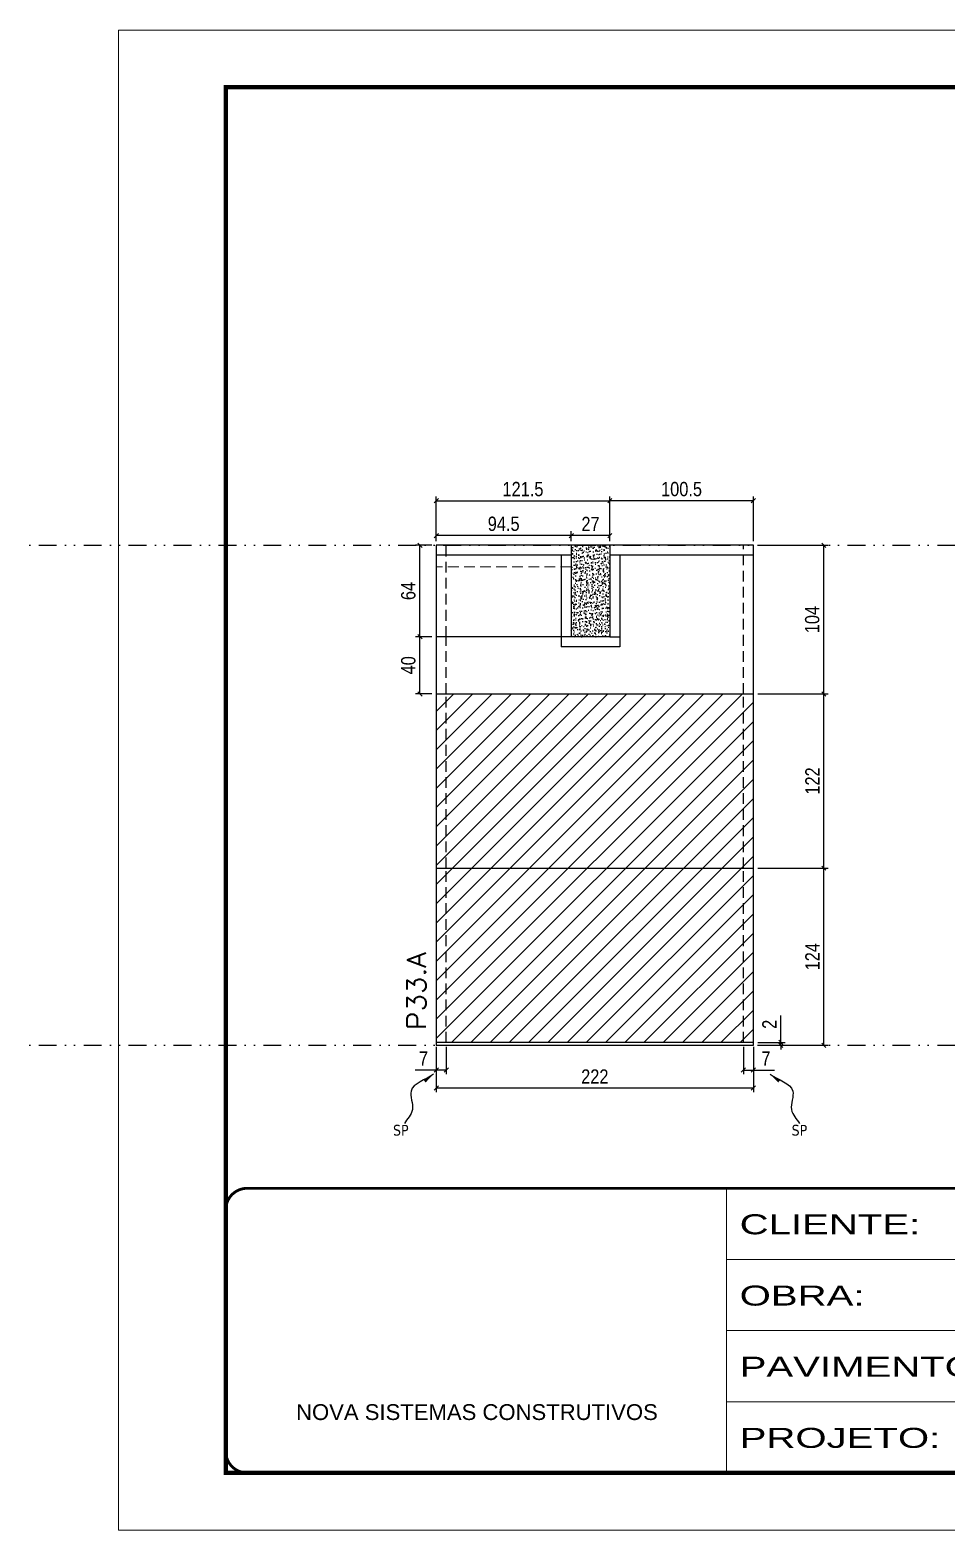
# Model space of a CAD drawing. Extents: x 13741 to 27878, y -21631 to 6985.
# Drawn here: x 15936 to 16578, y -6700 to -5650 of the extents above; entities that cross this region are included whole.
import ezdxf

# ---------------------------------------------------------------- set-up
doc = ezdxf.new("R2010")
doc.units = 0
for name, pattern in [('CONTINUO', [0]), ('DASHED', [0.75, 0.5, -0.25]), ('DIVIDE2', [0.625, 0.25, -0.125, 0, -0.125, 0, -0.125]), ('HIDDEN', [0.375, 0.25, -0.125])]:
    doc.linetypes.add(name, pattern=pattern)
for name, color, linetype in [('COTA', 241, 'Continuous'), ('Nível', 160, 'Continuous'), ('Painéis', 200, 'Continuous'), ('SARR_2.2x7', 40, 'Continuous'), ('Sarrafo de Pressão', 42, 'HIDDEN'), ('texto', 7, 'Continuous')]:
    doc.layers.add(name, color=color, linetype=linetype)
for name, color, linetype, lineweight in [('Folhas', 255, 'Continuous', 9), ('Hachura', 251, 'Continuous', 9), ('SARRAFO DE PRESSAO', 251, 'DASHED', 9), ('Texto Seção', 7, 'Continuous', 15)]:
    doc.layers.add(name, color=color, linetype=linetype, lineweight=lineweight)
doc.styles.add('ARIAL', font='arial.ttf')
doc.styles.add('COTA TECNICA', font='techl___.ttf', dxfattribs={"height": 10})
doc.styles.add('COTA TECNICA-50', font='techl___.ttf', dxfattribs={"height": 10})
doc.styles.add('REGUA-120', font='ROMANS.shx', dxfattribs={"height": 15})
doc.styles.get("Standard").update_dxf_attribs({"font": 'arial.ttf'})
doc.styles.add('Tecnologia', font='')
doc.styles.get('Tecnologia').set_extended_font_data('Forgotten Futurist')
doc.dimstyles.new('COTA PAINEL-50', dxfattribs={"dimtxt": 10, "dimasz": 3, "dimexe": 3, "dimexo": 3, "dimgap": 3, "dimtad": 1, "dimdec": 1, "dimzin": 12, "dimdsep": 46, "dimtxsty": 'COTA TECNICA-50', "dimblk1": 'OBLIQUE', "dimblk2": 'OBLIQUE', "dimsah": 1, "dimcen": 0.9, "dimclrd": 4, "dimclre": 4, "dimclrt": 240, "dimadec": 1, "dimazin": 3, "dimtfac": 1, "dimtdec": 1, "dimtmove": 0, "dimatfit": 3, "dimfxl": 1, "dimtolj": 1, "dimtzin": 12, "dimarcsym": 0})
doc.dimstyles.new('PAINEL', dxfattribs={"dimtxt": 10, "dimasz": 3, "dimexe": 3, "dimexo": 3, "dimgap": 3, "dimtad": 1, "dimdec": 1, "dimzin": 12, "dimdsep": 46, "dimtxsty": 'COTA TECNICA', "dimblk1": 'OBLIQUE', "dimblk2": 'OBLIQUE', "dimsah": 1, "dimcen": 0.9, "dimclrd": 4, "dimclre": 4, "dimclrt": 240, "dimadec": 1, "dimazin": 3, "dimtfac": 1, "dimtdec": 1, "dimtmove": 0, "dimatfit": 3, "dimfxl": 1, "dimtolj": 1, "dimtzin": 12, "dimarcsym": 0})
doc.dimstyles.get("Standard").update_dxf_attribs({"dimtxt": 0.18, "dimasz": 0.18, "dimexe": 0.18, "dimexo": 0.0625, "dimgap": 0.09, "dimtad": 0, "dimtih": 1, "dimtoh": 1, "dimdec": 4, "dimzin": 0, "dimdsep": 46, "dimtxsty": 'Standard', "dimcen": 0.09, "dimadec": 0, "dimazin": 0, "dimtfac": 1, "dimtdec": 4, "dimtofl": 0, "dimtmove": 0, "dimatfit": 3, "dimfxl": 1, "dimtolj": 1, "dimtzin": 0, "dimarcsym": 0})

# ---------------------------------------------------------------- blocks, each defined once
blk = doc.blocks.new('9999999999')
at = {"color": 30, "linetype": 'CONTINUO'}
for p, q in [((98564.6, 34230.2), (98564.6, 34429.4)), ((98564.6, 34379.6), (99584, 34379.6)), ((98564.6, 34329.8), (99488, 34329.8)), ((99584, 34329.8), (99488, 34329.8)), ((99488, 34329.8), (99488, 34230.2)), ((98564.6, 34280), (99488, 34280))]:
    blk.add_line(p, q, dxfattribs=at)
at = {"color": 30, "linetype": 'CONTINUO', "const_width": 2}
blk.add_lwpolyline([(99584, 34230.2), (99584, 34414.4, 0.414214), (99569, 34429.4), (98229, 34429.4, 0.414214), (98214, 34414.4), (98214, 34245.2, 0.414214), (98229, 34230.2), (99584, 34230.2)], format="xyb", dxfattribs=at)
at = {"layer": 'Folhas'}
blk.add_lwpolyline([(98139, 34190.2), (99624, 34190.2), (99624, 35240.2), (98139, 35240.2)], close=True, dxfattribs=at)
at = {"layer": 'Folhas', "color": 30, "const_width": 3}
blk.add_lwpolyline([(98214, 34230.2), (99584, 34230.2), (99584, 35200.2), (98214, 35200.2)], close=True, dxfattribs=at)
at = {"color": 7, "linetype": 'Continuous', "ltscale": 5, "style": 'ARIAL'}
for s, height, p in [('SKR', 15.48, (98837.7, 34393.1)), ('LEAF LOEFGREN', 15.483, (98837.7, 34343.3)), ('2° SUBSOLO SUPERIOR', 15.483, (98837.7, 34293.5)), ('NOVA SISTEMAS CONSTRUTIVOS', 11.059, (98263.2, 34267.2)), ('PILARES', 15.48, (98837.7, 34243.7))]:
    blk.add_text(s, height=height, dxfattribs=at).set_placement(p)
at = {"layer": 'Folhas', "color": 7, "style": 'Tecnologia', "width": 1.5}
for s, p in [('CLIENTE:', (98573.7, 34397.2)), ('OBRA:', (98573.7, 34347.3)), ('PAVIMENTO:', (98573.7, 34297.5)), ('PROJETO:', (98573.7, 34247.7))]:
    blk.add_text(s, height=14, dxfattribs=at).set_placement(p)
blk = doc.blocks.new('_Oblique')
at = {"color": 0, "linetype": 'ByBlock', "lineweight": -2}
blk.add_line((-0.5, -0.5), (0.5, 0.5), dxfattribs=at)
blk = doc.blocks.new('*D1949')
at = {"layer": 'COTA', "color": 4, "lineweight": -2, "transparency": 16777216}
for p, q in [((16220.8, -6361.3), (16220.8, -6393.2)), ((16442.8, -6361.3), (16442.8, -6393.2)), ((16442.8, -6390.2), (16220.8, -6390.2))]:
    blk.add_line(p, q, dxfattribs=at)
at = {"layer": 'Defpoints', "color": 0, "transparency": 16777216}
for p in [(16220.8, -6358.3), (16442.8, -6358.3), (16220.8, -6390.2)]:
    blk.add_point(p, dxfattribs=at)
at = {"layer": 'COTA', "color": 4, "lineweight": -2, "transparency": 16777216, "xscale": 3, "yscale": 3, "zscale": 3, "rotation": 180}
blk.add_blockref('_Oblique', (16220.8, -6390.2), dxfattribs=at)
at = {"layer": 'COTA', "color": 4, "lineweight": -2, "transparency": 16777216, "xscale": 3, "yscale": 3, "zscale": 3}
blk.add_blockref('_Oblique', (16442.8, -6390.2), dxfattribs=at)
at = {"layer": 'COTA', "color": 240, "transparency": 16777216, "insert": (16331.8, -6382.2), "char_height": 10, "attachment_point": 5, "style": 'COTA TECNICA'}
blk.add_mtext('\\A1;222', dxfattribs=at)
blk = doc.blocks.new('*D1950')
at = {"layer": 'COTA', "color": 4, "lineweight": -2, "transparency": 16777216}
for p, q in [((16435.8, -6361.3), (16435.8, -6380.6)), ((16442.8, -6363.3), (16442.8, -6380.6)), ((16435.8, -6377.6), (16442.8, -6377.6)), ((16442.8, -6377.6), (16457.5, -6377.6))]:
    blk.add_line(p, q, dxfattribs=at)
at = {"layer": 'Defpoints', "color": 0, "transparency": 16777216}
for p in [(16435.8, -6358.3), (16442.8, -6360.3), (16442.8, -6377.6)]:
    blk.add_point(p, dxfattribs=at)
at = {"layer": 'COTA', "color": 4, "lineweight": -2, "transparency": 16777216, "xscale": 3, "yscale": 3, "zscale": 3, "rotation": 180}
blk.add_blockref('_Oblique', (16435.8, -6377.6), dxfattribs=at)
at = {"layer": 'COTA', "color": 4, "lineweight": -2, "transparency": 16777216, "xscale": 3, "yscale": 3, "zscale": 3}
blk.add_blockref('_Oblique', (16442.8, -6377.6), dxfattribs=at)
at = {"layer": 'COTA', "color": 240, "transparency": 16777216, "insert": (16451.6, -6369.5), "char_height": 10, "attachment_point": 5, "style": 'COTA TECNICA-50'}
blk.add_mtext('\\A1;7', dxfattribs=at)
blk = doc.blocks.new('*D1951')
at = {"layer": 'COTA', "color": 4, "lineweight": -2, "transparency": 16777216}
for p, q in [((16227.8, -6361.3), (16227.8, -6380.6)), ((16220.8, -6363.3), (16220.8, -6380.6)), ((16220.8, -6377.6), (16206, -6377.6)), ((16227.8, -6377.6), (16220.8, -6377.6))]:
    blk.add_line(p, q, dxfattribs=at)
at = {"layer": 'Defpoints', "color": 0, "transparency": 16777216}
for p in [(16220.8, -6360.3), (16227.8, -6358.3), (16220.8, -6377.6)]:
    blk.add_point(p, dxfattribs=at)
at = {"layer": 'COTA', "color": 4, "lineweight": -2, "transparency": 16777216, "xscale": 3, "yscale": 3, "zscale": 3, "rotation": 180}
blk.add_blockref('_Oblique', (16220.8, -6377.6), dxfattribs=at)
at = {"layer": 'COTA', "color": 4, "lineweight": -2, "transparency": 16777216, "xscale": 3, "yscale": 3, "zscale": 3}
blk.add_blockref('_Oblique', (16227.8, -6377.6), dxfattribs=at)
at = {"layer": 'COTA', "color": 240, "transparency": 16777216, "insert": (16211.9, -6369.5), "char_height": 10, "attachment_point": 5, "style": 'COTA TECNICA-50'}
blk.add_mtext('\\A1;7', dxfattribs=at)
blk = doc.blocks.new('*D1952')
at = {"layer": 'COTA', "color": 4, "lineweight": -2, "transparency": 16777216}
for p, q in [((16462, -6358.3), (16462, -6339.5)), ((16445.8, -6358.3), (16465, -6358.3)), ((16445.8, -6360.3), (16465, -6360.3)), ((16462, -6360.3), (16462, -6358.3)), ((16462, -6360.3), (16462, -6363.3))]:
    blk.add_line(p, q, dxfattribs=at)
at = {"layer": 'Defpoints', "color": 0, "transparency": 16777216}
for p in [(16442.8, -6358.3), (16442.8, -6360.3), (16462, -6360.3)]:
    blk.add_point(p, dxfattribs=at)
at = {"layer": 'COTA', "color": 4, "lineweight": -2, "transparency": 16777216, "xscale": 3, "yscale": 3, "zscale": 3}
for p, rotation in [((16462, -6358.3), 270), ((16462, -6360.3), 90)]:
    blk.add_blockref('_Oblique', p, dxfattribs=dict(at, rotation=rotation))
at = {"layer": 'COTA', "color": 240, "transparency": 16777216, "insert": (16454, -6345.6), "char_height": 10, "attachment_point": 5, "rotation": 90, "style": 'COTA TECNICA-50'}
blk.add_mtext('\\A1;2', dxfattribs=at)
blk = doc.blocks.new('*D1953')
at = {"layer": 'COTA', "color": 4, "lineweight": -2, "transparency": 16777216}
for p, q in [((16445.8, -6114.3), (16495.1, -6114.3)), ((16492.1, -6236.3), (16492.1, -6114.3)), ((16445.8, -6236.3), (16495.1, -6236.3))]:
    blk.add_line(p, q, dxfattribs=at)
at = {"layer": 'Defpoints', "color": 0, "transparency": 16777216}
for p in [(16442.8, -6114.3), (16492.1, -6114.3), (16442.8, -6236.3)]:
    blk.add_point(p, dxfattribs=at)
at = {"layer": 'COTA', "color": 4, "lineweight": -2, "transparency": 16777216, "xscale": 3, "yscale": 3, "zscale": 3}
for p, rotation in [((16492.1, -6114.3), 90), ((16492.1, -6236.3), 270)]:
    blk.add_blockref('_Oblique', p, dxfattribs=dict(at, rotation=rotation))
at = {"layer": 'COTA', "color": 240, "transparency": 16777216, "insert": (16484.1, -6175.3), "char_height": 10, "attachment_point": 5, "rotation": 90, "style": 'COTA TECNICA-50'}
blk.add_mtext('\\A1;122', dxfattribs=at)
blk = doc.blocks.new('*D1960')
at = {"layer": 'COTA', "color": 4, "linetype": 'ByBlock', "lineweight": -2, "transparency": 16777216}
for p, q in [((16445.8, -6236.3), (16495.1, -6236.3)), ((16492.1, -6360.3), (16492.1, -6236.3)), ((16445.8, -6360.3), (16495.1, -6360.3))]:
    blk.add_line(p, q, dxfattribs=at)
at = {"layer": 'Defpoints', "color": 0, "linetype": 'ByBlock', "transparency": 16777216}
for p in [(16442.8, -6236.3), (16492.1, -6236.3), (16442.8, -6360.3)]:
    blk.add_point(p, dxfattribs=at)
at = {"layer": 'COTA', "color": 4, "linetype": 'ByBlock', "lineweight": -2, "transparency": 16777216, "xscale": 3, "yscale": 3, "zscale": 3}
for p, rotation in [((16492.1, -6236.3), 90), ((16492.1, -6360.3), 270)]:
    blk.add_blockref('_Oblique', p, dxfattribs=dict(at, rotation=rotation))
at = {"layer": 'COTA', "color": 240, "linetype": 'ByBlock', "transparency": 16777216, "insert": (16484.1, -6298.3), "char_height": 10, "attachment_point": 5, "rotation": 90, "style": 'COTA TECNICA'}
blk.add_mtext('\\A1;124', dxfattribs=at)
blk = doc.blocks.new('*D1961')
at = {"layer": 'COTA', "color": 4, "linetype": 'ByBlock', "lineweight": -2, "transparency": 16777216}
for p, q in [((16445.8, -6236.3), (16495.1, -6236.3)), ((16492.1, -6360.3), (16492.1, -6236.3)), ((16445.8, -6360.3), (16495.1, -6360.3))]:
    blk.add_line(p, q, dxfattribs=at)
at = {"layer": 'Defpoints', "color": 0, "linetype": 'ByBlock', "transparency": 16777216}
for p in [(16442.8, -6236.3), (16492.1, -6236.3), (16442.8, -6360.3)]:
    blk.add_point(p, dxfattribs=at)
at = {"layer": 'COTA', "color": 4, "linetype": 'ByBlock', "lineweight": -2, "transparency": 16777216, "xscale": 3, "yscale": 3, "zscale": 3}
for p, rotation in [((16492.1, -6236.3), 90), ((16492.1, -6360.3), 270)]:
    blk.add_blockref('_Oblique', p, dxfattribs=dict(at, rotation=rotation))
at = {"layer": 'COTA', "color": 240, "linetype": 'ByBlock', "transparency": 16777216, "insert": (16484.1, -6298.3), "char_height": 10, "attachment_point": 5, "rotation": 90, "style": 'COTA TECNICA'}
blk.add_mtext('\\A1;124', dxfattribs=at)
blk = doc.blocks.new('*D1966')
at = {"layer": 'COTA', "color": 4, "lineweight": -2, "transparency": 16777216}
for p, q in [((16445.8, -6010.3), (16495.1, -6010.3)), ((16492.1, -6114.3), (16492.1, -6010.3)), ((16445.8, -6114.3), (16495.1, -6114.3))]:
    blk.add_line(p, q, dxfattribs=at)
at = {"layer": 'Defpoints', "color": 0, "transparency": 16777216}
for p in [(16442.8, -6010.3), (16492.1, -6010.3), (16442.8, -6114.3)]:
    blk.add_point(p, dxfattribs=at)
at = {"layer": 'COTA', "color": 4, "lineweight": -2, "transparency": 16777216, "xscale": 3, "yscale": 3, "zscale": 3}
for p, rotation in [((16492.1, -6010.3), 90), ((16492.1, -6114.3), 270)]:
    blk.add_blockref('_Oblique', p, dxfattribs=dict(at, rotation=rotation))
at = {"layer": 'COTA', "color": 240, "transparency": 16777216, "insert": (16484, -6062.3), "char_height": 10, "attachment_point": 5, "rotation": 90, "style": 'COTA TECNICA'}
blk.add_mtext('\\A1;104', dxfattribs=at)
blk = doc.blocks.new('*D1967')
at = {"layer": 'COTA', "color": 4, "lineweight": -2, "transparency": 16777216}
for p, q in [((16217.8, -6074.3), (16206.4, -6074.3)), ((16209.4, -6114.3), (16209.4, -6074.3)), ((16217.8, -6114.3), (16206.4, -6114.3))]:
    blk.add_line(p, q, dxfattribs=at)
at = {"layer": 'Defpoints', "color": 0, "transparency": 16777216}
for p in [(16209.4, -6074.3), (16220.8, -6074.3), (16220.8, -6114.3)]:
    blk.add_point(p, dxfattribs=at)
at = {"layer": 'COTA', "color": 4, "lineweight": -2, "transparency": 16777216, "xscale": 3, "yscale": 3, "zscale": 3}
for p, rotation in [((16209.4, -6074.3), 90), ((16209.4, -6114.3), 270)]:
    blk.add_blockref('_Oblique', p, dxfattribs=dict(at, rotation=rotation))
at = {"layer": 'COTA', "color": 240, "transparency": 16777216, "insert": (16201.3, -6094.3), "char_height": 10, "attachment_point": 5, "rotation": 90, "style": 'COTA TECNICA'}
blk.add_mtext('\\A1;40', dxfattribs=at)
blk = doc.blocks.new('*D1968')
at = {"layer": 'COTA', "color": 4, "lineweight": -2, "transparency": 16777216}
for p, q in [((16217.8, -6010.3), (16206.4, -6010.3)), ((16209.4, -6074.3), (16209.4, -6010.3)), ((16217.8, -6074.3), (16206.4, -6074.3))]:
    blk.add_line(p, q, dxfattribs=at)
at = {"layer": 'Defpoints', "color": 0, "transparency": 16777216}
for p in [(16209.4, -6010.3), (16220.8, -6010.3), (16220.8, -6074.3)]:
    blk.add_point(p, dxfattribs=at)
at = {"layer": 'COTA', "color": 4, "lineweight": -2, "transparency": 16777216, "xscale": 3, "yscale": 3, "zscale": 3}
for p, rotation in [((16209.4, -6010.3), 90), ((16209.4, -6074.3), 270)]:
    blk.add_blockref('_Oblique', p, dxfattribs=dict(at, rotation=rotation))
at = {"layer": 'COTA', "color": 240, "transparency": 16777216, "insert": (16201.3, -6042.3), "char_height": 10, "attachment_point": 5, "rotation": 90, "style": 'COTA TECNICA'}
blk.add_mtext('\\A1;64', dxfattribs=at)
blk = doc.blocks.new('*D1979')
at = {"layer": 'COTA', "color": 4, "lineweight": -2, "transparency": 16777216}
for p, q in [((16220.8, -6007.3), (16220.8, -6000.5)), ((16315.3, -6003.5), (16220.8, -6003.5)), ((16315.3, -6007.3), (16315.3, -6000.5))]:
    blk.add_line(p, q, dxfattribs=at)
at = {"layer": 'Defpoints', "color": 0, "transparency": 16777216}
for p in [(16220.8, -6003.5), (16220.8, -6010.3), (16315.3, -6010.3)]:
    blk.add_point(p, dxfattribs=at)
at = {"layer": 'COTA', "color": 4, "lineweight": -2, "transparency": 16777216, "xscale": 3, "yscale": 3, "zscale": 3, "rotation": 180}
blk.add_blockref('_Oblique', (16220.8, -6003.5), dxfattribs=at)
at = {"layer": 'COTA', "color": 4, "lineweight": -2, "transparency": 16777216, "xscale": 3, "yscale": 3, "zscale": 3}
blk.add_blockref('_Oblique', (16315.3, -6003.5), dxfattribs=at)
at = {"layer": 'COTA', "color": 240, "transparency": 16777216, "insert": (16268, -5995.3), "char_height": 10, "attachment_point": 5, "style": 'COTA TECNICA'}
blk.add_mtext('\\A1;94.5', dxfattribs=at)
blk = doc.blocks.new('*D1980')
at = {"layer": 'COTA', "color": 4, "lineweight": -2, "transparency": 16777216}
for p, q in [((16220.8, -6007.3), (16220.8, -5976.1)), ((16220.8, -5979.1), (16342.3, -5979.1)), ((16342.3, -6007.3), (16342.3, -5976.1))]:
    blk.add_line(p, q, dxfattribs=at)
at = {"layer": 'Defpoints', "color": 0, "transparency": 16777216}
for p in [(16342.3, -5979.1), (16220.8, -6010.3), (16342.3, -6010.3)]:
    blk.add_point(p, dxfattribs=at)
at = {"layer": 'COTA', "color": 4, "lineweight": -2, "transparency": 16777216, "xscale": 3, "yscale": 3, "zscale": 3, "rotation": 180}
blk.add_blockref('_Oblique', (16220.8, -5979.1), dxfattribs=at)
at = {"layer": 'COTA', "color": 4, "lineweight": -2, "transparency": 16777216, "xscale": 3, "yscale": 3, "zscale": 3}
blk.add_blockref('_Oblique', (16342.3, -5979.1), dxfattribs=at)
at = {"layer": 'COTA', "color": 240, "transparency": 16777216, "insert": (16281.5, -5971), "char_height": 10, "attachment_point": 5, "style": 'COTA TECNICA'}
blk.add_mtext('\\A1;121.5', dxfattribs=at)
blk = doc.blocks.new('*D1981')
at = {"layer": 'COTA', "color": 4, "lineweight": -2, "transparency": 16777216}
for p, q in [((16315.3, -6007.3), (16315.3, -6000.5)), ((16342.3, -6003.5), (16315.3, -6003.5)), ((16342.3, -6007.3), (16342.3, -6000.5))]:
    blk.add_line(p, q, dxfattribs=at)
at = {"layer": 'Defpoints', "color": 0, "transparency": 16777216}
for p in [(16315.3, -6003.5), (16315.3, -6010.3), (16342.3, -6010.3)]:
    blk.add_point(p, dxfattribs=at)
at = {"layer": 'COTA', "color": 4, "lineweight": -2, "transparency": 16777216, "xscale": 3, "yscale": 3, "zscale": 3, "rotation": 180}
blk.add_blockref('_Oblique', (16315.3, -6003.5), dxfattribs=at)
at = {"layer": 'COTA', "color": 4, "lineweight": -2, "transparency": 16777216, "xscale": 3, "yscale": 3, "zscale": 3}
blk.add_blockref('_Oblique', (16342.3, -6003.5), dxfattribs=at)
at = {"layer": 'COTA', "color": 240, "transparency": 16777216, "insert": (16328.8, -5995.4), "char_height": 10, "attachment_point": 5, "style": 'COTA TECNICA'}
blk.add_mtext('\\A1;27', dxfattribs=at)
blk = doc.blocks.new('*D1986')
at = {"layer": 'COTA', "color": 4, "lineweight": -2, "transparency": 16777216}
for p, q in [((16342.3, -6007.3), (16342.3, -5976.1)), ((16442.8, -5979.1), (16342.3, -5979.1)), ((16442.8, -6007.3), (16442.8, -5976.1))]:
    blk.add_line(p, q, dxfattribs=at)
at = {"layer": 'Defpoints', "color": 0, "transparency": 16777216}
for p in [(16342.3, -5979.1), (16342.3, -6010.3), (16442.8, -6010.3)]:
    blk.add_point(p, dxfattribs=at)
at = {"layer": 'COTA', "color": 4, "lineweight": -2, "transparency": 16777216, "xscale": 3, "yscale": 3, "zscale": 3, "rotation": 180}
blk.add_blockref('_Oblique', (16342.3, -5979.1), dxfattribs=at)
at = {"layer": 'COTA', "color": 4, "lineweight": -2, "transparency": 16777216, "xscale": 3, "yscale": 3, "zscale": 3}
blk.add_blockref('_Oblique', (16442.8, -5979.1), dxfattribs=at)
at = {"layer": 'COTA', "color": 240, "transparency": 16777216, "insert": (16392.5, -5971), "char_height": 10, "attachment_point": 5, "style": 'COTA TECNICA'}
blk.add_mtext('\\A1;100.5', dxfattribs=at)

msp = doc.modelspace()

# ---------------------------------------------------------------- hatches: boundary and pattern name
at = {"layer": 'COTA'}
h = msp.add_hatch(dxfattribs=at)
h.set_pattern_fill('AR-CONC', color=256, scale=0.03)
h.paths.add_polyline_path([(16342.28, -6010.32), (16315.28, -6010.32), (16315.28, -6074.32), (16342.28, -6074.32)])
at = {"layer": 'Hachura', "linetype": 'ByBlock'}
h = msp.add_hatch(dxfattribs=at)
h.set_pattern_fill('ANSI31', color=256, scale=3)
h.paths.add_polyline_path([(16442.78, -6236.32), (16442.78, -6114.32), (16220.78, -6114.32), (16220.78, -6236.32)])
h.paths.add_polyline_path([(16442.78, -6358.32), (16442.78, -6236.32), (16220.78, -6236.32), (16220.78, -6358.32)])
h.paths.add_polyline_path([(16624.02, -6236.32), (16624.02, -6358.32), (16846.02, -6358.32), (16846.02, -6236.32)])
h.paths.add_polyline_path([(16624.02, -6114.32), (16624.02, -6236.32), (16846.02, -6236.32), (16846.02, -6114.32)])
h.paths.add_polyline_path([(16624.02, -6010.32), (16624.02, -6074.32), (16724.52, -6074.32), (16724.52, -6010.32)])
h.paths.add_polyline_path([(17068.25, -6091.32), (17068.25, -6114.32), (17093.25, -6114.32), (17093.25, -6091.32)])
h.paths.add_polyline_path([(17093.25, -6114.32), (17068.25, -6114.32), (17068.25, -6358.32), (17093.25, -6358.32)])
h.paths.add_polyline_path([(17306.76, -6144.32), (17281.76, -6144.32), (17281.76, -6358.32), (17306.76, -6358.32)])

# ---------------------------------------------------------------- linework, layer by layer
at = {"layer": 'COTA'}
for p, q in [((16342.28, -6010.32), (16315.28, -6010.32)), ((16308.28, -6074.32), (16308.28, -6081.32)), ((16342.28, -6074.32), (16349.28, -6074.32)), ((16349.28, -6074.32), (16349.28, -6081.32))]:
    msp.add_line(p, q, dxfattribs=at)
at = {"layer": 'Hachura', "linetype": 'HIDDEN', "ltscale": 30}
msp.add_line((16315.28, -6025.32), (16220.78, -6025.32), dxfattribs=at)
at = {"layer": 'Nível', "color": 4, "linetype": 'DIVIDE2', "ltscale": 50}
for p, q in [((13741.09, -6010.32), (21531.15, -6010.32)), ((13741.09, -6360.32), (21531.15, -6360.32))]:
    msp.add_line(p, q, dxfattribs=at)
at = {"layer": 'Painéis'}
for p, q in [((16220.78, -6010.32), (16220.78, -6358.32)), ((16315.28, -6010.32), (16220.78, -6010.32)), ((16315.28, -6010.32), (16315.28, -6074.32)), ((16442.78, -6010.32), (16342.28, -6010.32)), ((16342.28, -6010.32), (16342.28, -6074.32)), ((16442.78, -6358.32), (16442.78, -6010.32)), ((16342.28, -6074.32), (16220.78, -6074.32)), ((16220.78, -6114.32), (16442.78, -6114.32)), ((16220.78, -6236.32), (16442.78, -6236.32))]:
    msp.add_line(p, q, dxfattribs=at)
msp.add_lwpolyline([(16442.78, -6358.32), (16220.78, -6358.32), (16220.78, -6360.32), (16442.78, -6360.32)], close=True, dxfattribs=at)
at = {"layer": 'SARR_2.2x7'}
for p, q in [((16315.28, -6017.32), (16220.78, -6017.32)), ((16308.28, -6017.32), (16308.28, -6074.32)), ((16442.78, -6017.32), (16342.28, -6017.32)), ((16349.28, -6017.32), (16349.28, -6074.32)), ((16349.28, -6081.32), (16308.28, -6081.32))]:
    msp.add_line(p, q, dxfattribs=at)
at = {"layer": 'Sarrafo de Pressão', "ltscale": 30}
for p, q in [((16227.78, -6074.32), (16227.78, -6010.32)), ((16435.78, -6114.32), (16435.78, -6010.32)), ((16435.78, -6114.32), (16435.78, -6010.32)), ((16227.78, -6114.32), (16227.78, -6074.32)), ((16227.78, -6236.32), (16227.78, -6114.32)), ((16435.78, -6236.32), (16435.78, -6114.32)), ((16227.78, -6358.32), (16227.78, -6236.32)), ((16435.78, -6358.32), (16435.78, -6236.32))]:
    msp.add_line(p, q, dxfattribs=at)

# ---------------------------------------------------------------- block references
at = {"layer": 'SARRAFO DE PRESSAO', "color": 6, "linetype": 'ByBlock'}
msp.add_blockref('9999999999', (-82140.51, -40889.8), dxfattribs=at)

# ---------------------------------------------------------------- texts
at = {"layer": 'texto', "color": 0, "char_height": 7.5, "attachment_point": 5}
for insert in [(16196, -6419.81), (16475.03, -6419.81)]:
    msp.add_mtext('{\\fTahoma|b0|i0|c0|p34;\\C4;SP}', dxfattribs=dict(at, insert=insert))
at = {"layer": 'Texto Seção', "style": 'REGUA-120', "width": 1.1}
msp.add_text('P33.A', height=13, rotation=90, dxfattribs=at).set_placement((16213.53, -6349.55))

# ---------------------------------------------------------------- dimensions: what is measured, and where the dimension line sits
at = {"layer": 'COTA'}
for base, p1, p2, dimstyle, picture, middle in [((16342.28, -5979.08), (16220.78, -6010.32), (16342.28, -6010.32), 'PAINEL', '*D1980', (16281.53, -5970.97)), ((16342.28, -5979.08), (16442.78, -6010.32), (16342.28, -6010.32), 'PAINEL', '*D1986', (16392.53, -5970.97)), ((16220.78, -6003.48), (16315.28, -6010.32), (16220.78, -6010.32), 'PAINEL', '*D1979', (16268.03, -5995.34)), ((16315.28, -6003.48), (16342.28, -6010.32), (16315.28, -6010.32), 'PAINEL', '*D1981', (16328.78, -5995.41)), ((16442.78, -6377.56), (16435.78, -6358.32), (16442.78, -6360.32), 'COTA PAINEL-50', '*D1950', (16451.64, -6369.48))]:
    dim = msp.add_linear_dim(base=base, p1=p1, p2=p2, dimstyle=dimstyle, dxfattribs=at)
    dim.commit()
    dim.dimension.update_dxf_attribs({"geometry": picture, "text_midpoint": middle})
for base, p1, p2, angle, override, picture, middle in [((16209.41, -6010.32), (16220.78, -6074.32), (16220.78, -6010.32), 90, {"dimtmove": 1}, '*D1968', (16201.3, -6042.32)), ((16220.78, -6390.21), (16442.78, -6358.32), (16220.78, -6358.32), 180, {"dimarcsym": 2}, '*D1949', (16331.78, -6382.21))]:
    dim = msp.add_linear_dim(base=base, p1=p1, p2=p2, angle=angle, dimstyle='PAINEL', override=override, dxfattribs=at)
    dim.commit()
    dim.dimension.update_dxf_attribs({"geometry": picture, "text_midpoint": middle})
for base, p1, p2, angle, dimstyle, picture, middle in [((16492.15, -6010.32), (16442.78, -6114.32), (16442.78, -6010.32), 90, 'PAINEL', '*D1966', (16484.04, -6062.32)), ((16209.41, -6074.32), (16220.78, -6114.32), (16220.78, -6074.32), 90, 'PAINEL', '*D1967', (16201.3, -6094.32)), ((16492.15, -6114.32), (16442.78, -6236.32), (16442.78, -6114.32), 90, 'COTA PAINEL-50', '*D1953', (16484.09, -6175.32)), ((16220.78, -6377.56), (16227.78, -6358.32), (16220.78, -6360.32), 180, 'COTA PAINEL-50', '*D1951', (16211.91, -6369.48))]:
    dim = msp.add_linear_dim(base=base, p1=p1, p2=p2, angle=angle, dimstyle=dimstyle, dxfattribs=at)
    dim.commit()
    dim.dimension.update_dxf_attribs({"geometry": picture, "text_midpoint": middle})
at = {"layer": 'COTA', "linetype": 'ByBlock'}
for picture in ['*D1960', '*D1961']:
    dim = msp.add_aligned_dim(p1=(16442.78, -6360.32), p2=(16442.78, -6236.32), distance=-49.37, dimstyle='PAINEL', dxfattribs=at)
    dim.commit()
    dim.dimension.update_dxf_attribs({"geometry": picture, "text_midpoint": (16484.07, -6298.32)})
at = {"layer": 'COTA'}
dim = msp.add_linear_dim(base=(16462.04, -6360.32), p1=(16442.78, -6358.32), p2=(16442.78, -6360.32), angle=90, dimstyle='COTA PAINEL-50', dxfattribs=at)
dim.commit()
dim.dimension.update_dxf_attribs({"geometry": '*D1952', "text_midpoint": (16462.04, -6345.57), "dimtype": 160})

# ---------------------------------------------------------------- leaders
at = {"layer": 'COTA', "path_type": 1}
for points in [[(16218.95, -6380.5), (16203.16, -6392.33), (16204.09, -6405.34), (16198.54, -6415.12)], [(16454.61, -6380.5), (16470.39, -6392.33), (16469.47, -6405.34), (16475.02, -6415.12)]]:
    msp.add_leader(points, dimstyle='Standard', override={"dimasz": 8}, dxfattribs=at)

doc.saveas('drawing.dxf')
